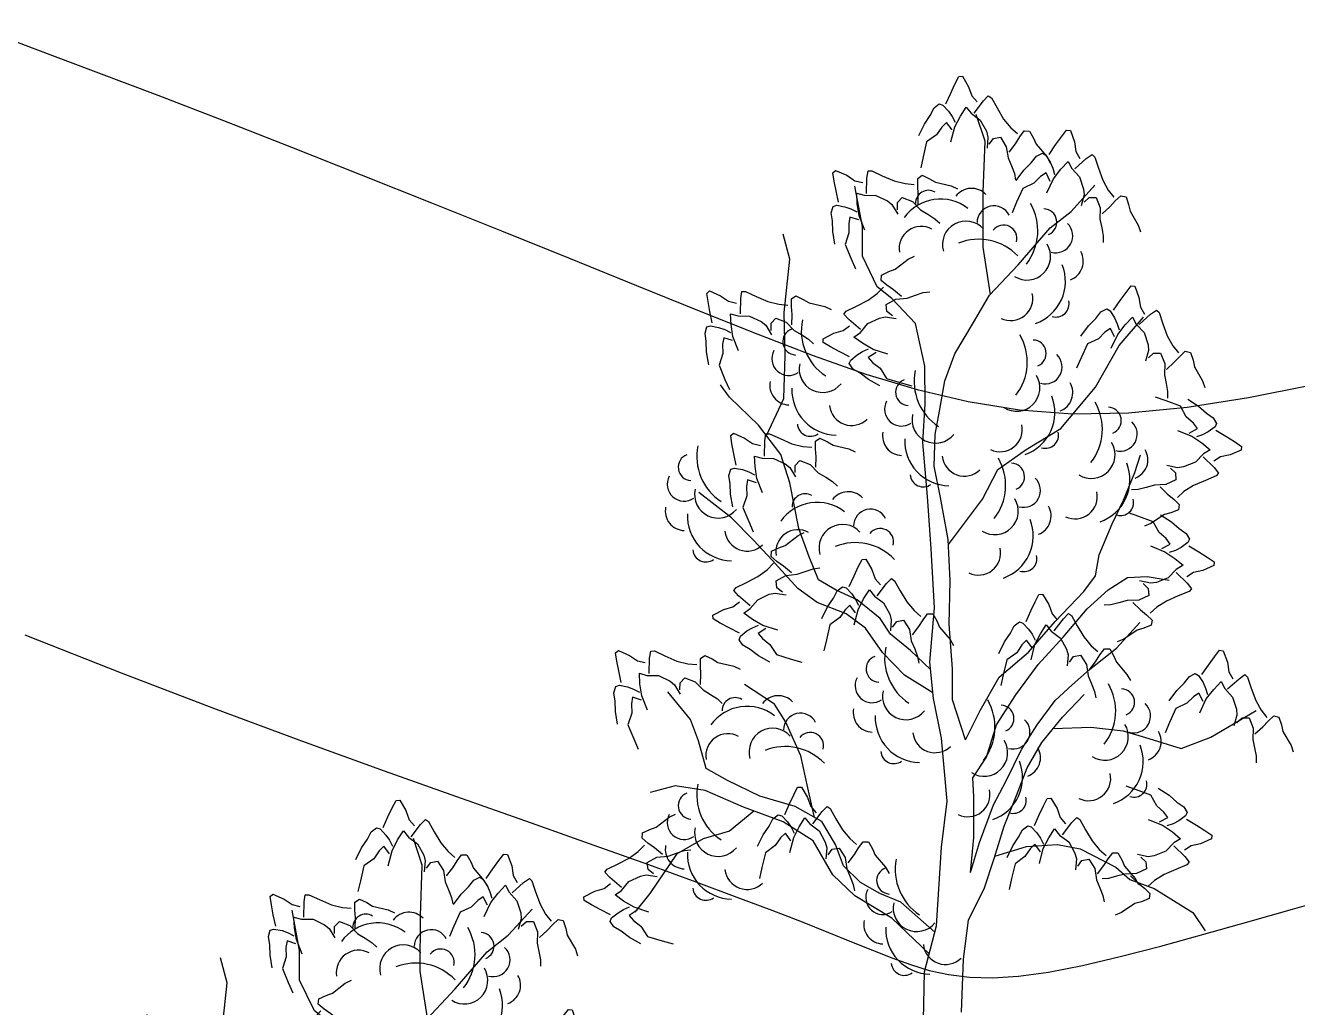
# Model space of a CAD drawing. Extents: x 524954 to 526204, y 9523489 to 9524010.
# Drawn here: x 525735.44 to 525748.72, y 9523790.94 to 9523801.2 of the extents above; entities that cross this region are included whole.
import ezdxf

# ---------------------------------------------------------------- set-up
doc = ezdxf.new("R2010")
doc.units = 0
doc.linetypes.add('ACAD_ISO12W100', pattern=[21, 12, -3, 0, -3, 0, -3])
for name, color, linetype in [('Arbre', 34, 'ACAD_ISO12W100'), ('CN_02_00', 4, 'Continuous'), ('CN_05_00', 6, 'Continuous')]:
    doc.layers.add(name, color=color, linetype=linetype)

# ---------------------------------------------------------------- blocks, each defined once
blk = doc.blocks.new('v088')
at = {"linetype": 'Continuous'}
for p, q in [((-0.024, 12.318), (0.016, 12.396)), ((0.016, 12.396), (0.055, 12.4)), ((0.055, 12.4), (0.118, 12.291)), ((-0.118, 12.113), (-0.069, 12.224)), ((-0.069, 12.224), (-0.024, 12.318)), ((0.118, 12.291), (0.152, 12.195)), ((-0.243, 12.069), (-0.188, 12.111)), ((-0.188, 12.111), (-0.15, 12.099)), ((-0.15, 12.099), (-0.092, 12.035)), ((0.152, 12.195), (0.207, 12.131)), ((0.175, 12.015), (0.272, 12.144)), ((0.272, 12.144), (0.324, 12.197)), ((0.324, 12.197), (0.356, 12.175)), ((0.356, 12.175), (0.415, 12.069)), ((-0.344, 11.901), (-0.283, 11.991)), ((-0.283, 11.991), (-0.243, 12.069)), ((-0.092, 12.035), (-0.054, 11.98)), ((-0.054, 11.98), (-0.022, 11.919)), ((-0.025, 11.872), (0.032, 11.984)), ((0.032, 11.984), (0.092, 12.078)), ((0.092, 12.078), (0.144, 12.013)), ((0.144, 12.013), (0.24, 11.942)), ((0.29, 11.722), (0.197, 12)), ((0.415, 12.069), (0.484, 11.953)), ((-0.403, 11.78), (-0.344, 11.901)), ((-0.162, 11.869), (-0.217, 11.788)), ((-0.112, 11.918), (-0.162, 11.869)), ((-0.054, 11.839), (-0.112, 11.918)), ((-0.066, 11.715), (-0.025, 11.872)), ((0.24, 11.942), (0.305, 11.825)), ((0.305, 11.825), (0.32, 11.765)), ((0.484, 11.953), (0.56, 11.862)), ((0.56, 11.862), (0.63, 11.801)), ((0.653, 11.766), (0.699, 11.829)), ((0.699, 11.829), (0.754, 11.828)), ((0.754, 11.828), (0.796, 11.754)), ((1.089, 11.768), (1.142, 11.837)), ((1.142, 11.837), (1.181, 11.833)), ((1.181, 11.833), (1.223, 11.714)), ((-0.32, 11.714), (-0.357, 11.558)), ((-0.217, 11.788), (-0.32, 11.714)), ((0.27, 11.193), (0.29, 11.722)), ((0.32, 11.765), (0.311, 11.65)), ((0.334, 11.69), (0.378, 11.749)), ((0.378, 11.749), (0.45, 11.762)), ((0.45, 11.762), (0.511, 11.664)), ((0.542, 11.608), (0.608, 11.694)), ((0.608, 11.694), (0.653, 11.766)), ((0.796, 11.754), (0.824, 11.689)), ((1.027, 11.683), (1.089, 11.768)), ((1.223, 11.714), (1.239, 11.614)), ((-0.357, 11.558), (-0.382, 11.444)), ((0.511, 11.664), (0.53, 11.547)), ((0.773, 11.494), (0.827, 11.564)), ((0.824, 11.689), (0.934, 11.561)), ((0.827, 11.564), (0.889, 11.595)), ((0.889, 11.595), (0.923, 11.575)), ((0.923, 11.575), (0.969, 11.502)), ((0.934, 11.561), (0.97, 11.497)), ((0.958, 11.583), (1.027, 11.683)), ((1.239, 11.614), (1.281, 11.541)), ((1.346, 11.541), (1.408, 11.583)), ((1.408, 11.583), (1.435, 11.556)), ((0.53, 11.547), (0.565, 11.463)), ((0.565, 11.463), (0.596, 11.383)), ((0.696, 11.418), (0.773, 11.494)), ((0.969, 11.502), (0.996, 11.441)), ((0.996, 11.441), (1.016, 11.375)), ((1.004, 11.329), (1.081, 11.429)), ((1.081, 11.429), (1.158, 11.51)), ((1.158, 11.51), (1.196, 11.437)), ((1.196, 11.437), (1.277, 11.348)), ((1.227, 11.433), (1.346, 11.541)), ((1.435, 11.556), (1.473, 11.441)), ((1.473, 11.441), (1.519, 11.314)), ((-1.299, 11.392), (-1.27, 11.417)), ((-1.285, 11.305), (-1.299, 11.392)), ((-1.266, 11.203), (-1.285, 11.305)), ((-1.27, 11.417), (-1.154, 11.366)), ((-1.154, 11.366), (-1.07, 11.309)), ((-1.07, 11.309), (-0.988, 11.29)), ((-0.947, 11.176), (-0.943, 11.337)), ((-0.943, 11.337), (-0.932, 11.411)), ((-0.932, 11.411), (-0.894, 11.412)), ((-0.894, 11.412), (-0.784, 11.361)), ((-0.784, 11.361), (-0.66, 11.307)), ((-0.66, 11.307), (-0.544, 11.278)), ((-0.413, 11.333), (-0.367, 11.365)), ((-0.413, 11.254), (-0.413, 11.333)), ((-0.367, 11.365), (-0.29, 11.329)), ((-0.29, 11.329), (-0.229, 11.292)), ((-0.229, 11.292), (-0.065, 11.254)), ((0.596, 11.383), (0.609, 11.315)), ((0.615, 11.31), (0.696, 11.418)), ((0.869, 11.352), (0.8, 11.283)), ((0.927, 11.391), (0.869, 11.352)), ((0.969, 11.302), (0.927, 11.391)), ((0.935, 11.183), (1.004, 11.329)), ((1.277, 11.348), (1.319, 11.221)), ((1.519, 11.314), (1.577, 11.21)), ((-1.241, 11.084), (-1.266, 11.203)), ((-0.991, 10.831), (-1.069, 11.252)), ((-1.05, 11.179), (-0.971, 11.157)), ((-1.044, 11.067), (-1.05, 11.179)), ((-0.544, 11.278), (-0.452, 11.27)), ((-0.408, 11.17), (-0.413, 11.254)), ((-0.41, 11.061), (-0.408, 11.17)), ((-0.065, 11.254), (0.001, 11.223)), ((0.269, 10.614), (0.27, 11.193)), ((0.685, 11.229), (0.619, 11.083)), ((0.8, 11.283), (0.685, 11.229)), ((1.188, 10.988), (1.437, 11.261)), ((1.323, 11.16), (1.292, 11.048)), ((1.319, 11.221), (1.323, 11.16)), ((1.577, 11.21), (1.635, 11.137)), ((-1.317, 10.975), (-1.297, 11.041)), ((-1.297, 11.041), (-1.259, 11.053)), ((-1.259, 11.053), (-1.174, 11.037)), ((-1.174, 11.037), (-1.111, 11.014)), ((-1.024, 10.943), (-1.044, 11.067)), ((-0.971, 11.157), (-0.851, 11.155)), ((-0.851, 11.155), (-0.73, 11.098)), ((-0.73, 11.098), (-0.682, 11.059)), ((-0.682, 11.059), (-0.622, 10.96)), ((-0.626, 11.08), (-0.576, 11.133)), ((-0.626, 11.006), (-0.626, 11.08)), ((-0.576, 11.133), (-0.468, 11.09)), ((-0.468, 11.09), (-0.384, 11.005)), ((0.619, 11.083), (0.573, 10.975)), ((1.323, 11.083), (1.377, 11.133)), ((1.377, 11.133), (1.45, 11.133)), ((1.45, 11.133), (1.492, 11.025)), ((1.492, 11.025), (1.489, 10.906)), ((1.512, 10.964), (1.592, 11.037)), ((1.592, 11.037), (1.65, 11.098)), ((1.65, 11.098), (1.708, 11.152)), ((1.708, 11.152), (1.762, 11.141)), ((1.762, 11.141), (1.789, 11.06)), ((1.789, 11.06), (1.804, 10.991)), ((-1.303, 10.889), (-1.317, 10.975)), ((-1.122, 10.929), (-1.134, 10.861)), ((-1.029, 10.899), (-1.122, 10.929)), ((-1.111, 11.014), (-1.05, 10.983)), ((-0.966, 10.792), (-1.024, 10.943)), ((-0.384, 11.005), (-0.307, 10.958)), ((-0.307, 10.958), (-0.234, 10.911)), ((-0.234, 10.911), (-0.184, 10.864)), ((0.968, 10.816), (1.188, 10.988)), ((1.489, 10.906), (1.508, 10.818)), ((1.804, 10.991), (1.889, 10.844)), ((-1.3, 10.78), (-1.303, 10.889)), ((-1.277, 10.647), (-1.3, 10.78)), ((-1.131, 10.763), (-1.171, 10.642)), ((-1.134, 10.861), (-1.131, 10.763)), ((-0.991, 10.52), (-0.991, 10.831)), ((0.634, 10.429), (0.968, 10.816)), ((1.508, 10.818), (1.523, 10.733)), ((1.889, 10.844), (1.912, 10.775)), ((-1.749, 10.491), (-1.817, 10.751)), ((-1.171, 10.642), (-1.109, 10.494)), ((1.523, 10.733), (1.523, 10.664)), ((-1.109, 10.494), (-1.063, 10.387)), ((-0.835, 10.2), (-0.991, 10.52)), ((-0.514, 10.488), (-0.448, 10.519)), ((0.345, 10.122), (0.269, 10.614)), ((-1.806, 9.931), (-1.749, 10.491)), ((-0.715, 10.36), (-0.648, 10.385)), ((-0.648, 10.385), (-0.514, 10.488)), ((0.336, 10.112), (0.634, 10.429)), ((-0.796, 10.268), (-0.791, 10.323)), ((-0.735, 10.218), (-0.796, 10.268)), ((-0.791, 10.323), (-0.715, 10.36)), ((-2.616, 10.132), (-2.587, 10.158)), ((-2.603, 10.046), (-2.616, 10.132)), ((-2.587, 10.158), (-2.471, 10.107)), ((-2.471, 10.107), (-2.388, 10.049)), ((-2.261, 10.077), (-2.249, 10.151)), ((-2.249, 10.151), (-2.211, 10.152)), ((-2.211, 10.152), (-2.101, 10.101)), ((-2.101, 10.101), (-1.977, 10.047)), ((-1.73, 10.074), (-1.685, 10.105)), ((-1.685, 10.105), (-1.608, 10.069)), ((-0.931, 10.06), (-0.836, 10.131)), ((-0.836, 10.131), (-0.771, 10.198)), ((-0.683, 10.078), (-0.835, 10.2)), ((-0.666, 10.169), (-0.735, 10.218)), ((-0.583, 10.098), (-0.666, 10.169)), ((-0.523, 10.083), (-0.438, 10.113)), ((-0.438, 10.113), (-0.356, 10.14)), ((-0.356, 10.14), (-0.287, 10.149)), ((0.168, 9.829), (0.336, 10.112)), ((1.7, 10.058), (1.762, 10.142)), ((1.762, 10.142), (1.816, 10.212)), ((1.816, 10.212), (1.854, 10.208)), ((1.854, 10.208), (1.896, 10.089)), ((-2.583, 9.943), (-2.603, 10.046)), ((-2.388, 10.049), (-2.306, 10.03)), ((-2.264, 9.917), (-2.261, 10.077)), ((-1.977, 10.047), (-1.862, 10.018)), ((-1.862, 10.018), (-1.769, 10.01)), ((-1.731, 9.995), (-1.73, 10.074)), ((-1.725, 9.911), (-1.731, 9.995)), ((-1.608, 10.069), (-1.547, 10.033)), ((-1.547, 10.033), (-1.382, 9.994)), ((-1.382, 9.994), (-1.316, 9.963)), ((-1.161, 9.945), (-1.051, 9.998)), ((-1.051, 9.998), (-0.931, 10.06)), ((-0.743, 10.015), (-0.642, 10.071)), ((-0.734, 9.943), (-0.743, 10.015)), ((-0.435, 9.816), (-0.683, 10.078)), ((-0.642, 10.071), (-0.523, 10.083)), ((1.5, 9.939), (1.562, 9.969)), ((1.562, 9.969), (1.596, 9.95)), ((1.631, 9.958), (1.7, 10.058)), ((1.896, 10.089), (1.912, 9.989)), ((1.912, 9.989), (1.954, 9.915)), ((-2.558, 9.824), (-2.583, 9.943)), ((-2.368, 9.919), (-2.288, 9.897)), ((-2.362, 9.808), (-2.368, 9.919)), ((-2.288, 9.897), (-2.168, 9.895)), ((-2.168, 9.895), (-2.047, 9.839)), ((-2.047, 9.839), (-2, 9.799)), ((-1.943, 9.82), (-1.893, 9.873)), ((-1.893, 9.873), (-1.786, 9.83)), ((-1.797, 9.483), (-1.806, 9.931)), ((-1.786, 9.83), (-1.702, 9.745)), ((-1.728, 9.802), (-1.725, 9.911)), ((-1.184, 9.915), (-1.161, 9.945)), ((-1.134, 9.859), (-1.184, 9.915)), ((-1.012, 9.755), (-1.134, 9.859)), ((-0.934, 9.816), (-0.814, 9.874)), ((-0.814, 9.874), (-0.753, 9.886)), ((-0.753, 9.886), (-0.639, 9.87)), ((-0.677, 9.896), (-0.734, 9.943)), ((1.369, 9.792), (1.446, 9.869)), ((1.446, 9.869), (1.5, 9.939)), ((1.596, 9.95), (1.643, 9.877)), ((1.643, 9.877), (1.669, 9.815)), ((1.69, 9.587), (1.945, 9.885)), ((1.754, 9.804), (1.831, 9.885)), ((1.831, 9.885), (1.869, 9.812)), ((1.9, 9.808), (2.019, 9.915)), ((2.019, 9.915), (2.081, 9.958)), ((2.081, 9.958), (2.108, 9.931)), ((2.108, 9.931), (2.146, 9.815)), ((-2.634, 9.715), (-2.614, 9.781)), ((-2.621, 9.629), (-2.634, 9.715)), ((-2.614, 9.781), (-2.576, 9.793)), ((-2.576, 9.793), (-2.492, 9.777)), ((-2.492, 9.777), (-2.428, 9.754)), ((-2.428, 9.754), (-2.368, 9.723)), ((-2.342, 9.683), (-2.362, 9.808)), ((-2, 9.799), (-1.94, 9.7)), ((-1.944, 9.746), (-1.943, 9.82)), ((-1.702, 9.745), (-1.624, 9.699)), ((-1.624, 9.699), (-1.552, 9.652)), ((-1.402, 9.657), (-1.289, 9.715)), ((-1.289, 9.715), (-1.192, 9.743)), ((-1.192, 9.743), (-1.125, 9.794)), ((-1.079, 9.676), (-1.011, 9.724)), ((-1.011, 9.724), (-0.934, 9.816)), ((-0.339, 9.37), (-0.435, 9.816)), ((-0.025, 9.501), (0.168, 9.829)), ((1.289, 9.685), (1.369, 9.792)), ((1.542, 9.727), (1.473, 9.658)), ((1.6, 9.765), (1.542, 9.727)), ((1.643, 9.677), (1.6, 9.765)), ((1.608, 9.558), (1.677, 9.704)), ((1.669, 9.815), (1.689, 9.75)), ((1.677, 9.704), (1.754, 9.804)), ((1.869, 9.812), (1.95, 9.723)), ((1.95, 9.723), (1.993, 9.596)), ((2.146, 9.815), (2.193, 9.689)), ((-2.617, 9.52), (-2.621, 9.629)), ((-2.439, 9.669), (-2.451, 9.601)), ((-2.451, 9.601), (-2.448, 9.503)), ((-2.346, 9.639), (-2.439, 9.669)), ((-2.283, 9.532), (-2.342, 9.683)), ((-1.552, 9.652), (-1.502, 9.604)), ((-1.401, 9.619), (-1.402, 9.657)), ((-1.325, 9.574), (-1.401, 9.619)), ((-1.233, 9.524), (-1.325, 9.574)), ((-0.989, 9.611), (-1.079, 9.676)), ((-0.88, 9.547), (-0.989, 9.611)), ((1.358, 9.604), (1.292, 9.458)), ((1.473, 9.658), (1.358, 9.604)), ((1.444, 9.153), (1.69, 9.587)), ((1.993, 9.596), (1.996, 9.535)), ((2.193, 9.689), (2.25, 9.585)), ((2.25, 9.585), (2.308, 9.512)), ((-2.595, 9.387), (-2.617, 9.52)), ((-2.448, 9.503), (-2.488, 9.382)), ((-1.812, 9.035), (-1.797, 9.483)), ((-1.125, 9.469), (-1.233, 9.524)), ((-1.128, 9.398), (-1.113, 9.435)), ((-1.113, 9.435), (-1.047, 9.49)), ((-1.047, 9.49), (-0.989, 9.525)), ((-0.989, 9.525), (-0.927, 9.553)), ((-0.848, 9.516), (-0.931, 9.463)), ((-0.931, 9.463), (-0.885, 9.411)), ((-0.726, 9.498), (-0.88, 9.547)), ((-0.131, 9.219), (-0.025, 9.501)), ((1.292, 9.458), (1.246, 9.35)), ((1.996, 9.535), (1.966, 9.423)), ((1.996, 9.458), (2.05, 9.508)), ((2.05, 9.508), (2.123, 9.508)), ((2.123, 9.508), (2.166, 9.4)), ((2.266, 9.412), (2.323, 9.473)), ((2.323, 9.473), (2.381, 9.527)), ((2.381, 9.527), (2.435, 9.515)), ((2.435, 9.515), (2.462, 9.435)), ((2.462, 9.435), (2.477, 9.365)), ((-2.488, 9.382), (-2.427, 9.234)), ((-1.089, 9.341), (-1.128, 9.398)), ((-1.014, 9.297), (-1.089, 9.341)), ((-0.885, 9.411), (-0.807, 9.351)), ((-0.807, 9.351), (-0.739, 9.244)), ((-0.337, 8.979), (-0.339, 9.37)), ((2.166, 9.4), (2.162, 9.281)), ((2.185, 9.338), (2.266, 9.412)), ((2.477, 9.365), (2.562, 9.219)), ((-2.378, 9.048), (-2.474, 9.177)), ((-2.427, 9.234), (-2.38, 9.127)), ((-0.927, 9.231), (-1.014, 9.297)), ((-0.81, 9.165), (-0.927, 9.231)), ((-0.739, 9.244), (-0.586, 9.198)), ((-0.586, 9.198), (-0.473, 9.166)), ((-0.186, 8.901), (-0.131, 9.219)), ((2.162, 9.281), (2.181, 9.192)), ((2.181, 9.192), (2.196, 9.108)), ((2.562, 9.219), (2.585, 9.15)), ((-2.074, 8.756), (-2.378, 9.048)), ((-1.992, 8.647), (-1.812, 9.035)), ((1.08, 8.722), (1.444, 9.153)), ((2.18, 9.009), (2.07, 9.048)), ((2.196, 9.108), (2.196, 9.038)), ((-0.36, 8.574), (-0.337, 8.979)), ((-0.231, 8.658), (-0.186, 8.901)), ((2.33, 8.953), (2.18, 9.009)), ((2.391, 8.841), (2.33, 8.953)), ((2.406, 9.027), (2.519, 8.953)), ((2.519, 8.953), (2.601, 8.881)), ((2.465, 8.776), (2.391, 8.841)), ((2.507, 8.721), (2.465, 8.776)), ((2.601, 8.881), (2.673, 8.832)), ((2.673, 8.832), (2.708, 8.773)), ((2.708, 8.773), (2.691, 8.737)), ((-2.366, 8.647), (-2.337, 8.672)), ((-2.353, 8.56), (-2.366, 8.647)), ((-2.337, 8.672), (-2.221, 8.621)), ((-1.843, 8.45), (-2.074, 8.756)), ((-2.011, 8.592), (-1.999, 8.665)), ((-1.999, 8.665), (-1.961, 8.666)), ((-1.961, 8.666), (-1.851, 8.615)), ((-0.243, 8.328), (-0.231, 8.658)), ((0.718, 8.503), (1.08, 8.722)), ((2.3, 8.701), (2.45, 8.641)), ((2.421, 8.673), (2.507, 8.721)), ((2.45, 8.641), (2.555, 8.57)), ((2.561, 8.655), (2.497, 8.632)), ((2.621, 8.686), (2.561, 8.655)), ((2.691, 8.737), (2.621, 8.686)), ((2.701, 8.703), (2.805, 8.64)), ((2.805, 8.64), (2.893, 8.584)), ((-2.333, 8.457), (-2.353, 8.56)), ((-2.221, 8.621), (-2.138, 8.563)), ((-2.138, 8.563), (-2.056, 8.544)), ((-2.014, 8.431), (-2.011, 8.592)), ((-1.851, 8.615), (-1.727, 8.562)), ((-1.727, 8.562), (-1.612, 8.532)), ((-1.612, 8.532), (-1.519, 8.524)), ((-1.481, 8.509), (-1.48, 8.588)), ((-1.475, 8.425), (-1.481, 8.509)), ((-1.48, 8.588), (-1.435, 8.619)), ((-1.435, 8.619), (-1.357, 8.583)), ((-1.357, 8.583), (-1.297, 8.547)), ((-1.297, 8.547), (-1.132, 8.508)), ((-1.132, 8.508), (-1.066, 8.477)), ((-0.311, 8.009), (-0.36, 8.574)), ((0.424, 8.292), (0.718, 8.503)), ((2.555, 8.57), (2.64, 8.498)), ((2.893, 8.584), (2.966, 8.534)), ((2.966, 8.534), (2.964, 8.496)), ((-2.308, 8.338), (-2.333, 8.457)), ((-2.118, 8.433), (-2.038, 8.411)), ((-2.112, 8.322), (-2.118, 8.433)), ((-2.038, 8.411), (-1.918, 8.409)), ((-1.918, 8.409), (-1.797, 8.353)), ((-1.75, 8.153), (-1.843, 8.45)), ((-1.693, 8.334), (-1.643, 8.387)), ((-1.643, 8.387), (-1.536, 8.344)), ((-1.478, 8.316), (-1.475, 8.425)), ((1.855, 8.26), (1.913, 8.447)), ((2.487, 8.369), (2.362, 8.319)), ((2.57, 8.455), (2.487, 8.369)), ((2.568, 8.425), (2.683, 8.312)), ((2.64, 8.498), (2.57, 8.455)), ((2.749, 8.424), (2.679, 8.378)), ((2.848, 8.446), (2.749, 8.424)), ((2.964, 8.496), (2.848, 8.446)), ((-2.384, 8.23), (-2.364, 8.296)), ((-2.364, 8.296), (-2.326, 8.308)), ((-2.326, 8.308), (-2.242, 8.291)), ((-2.242, 8.291), (-2.178, 8.268)), ((-2.178, 8.268), (-2.118, 8.237)), ((-2.092, 8.197), (-2.112, 8.322)), ((-1.797, 8.353), (-1.75, 8.313)), ((-1.75, 8.313), (-1.69, 8.215)), ((-1.694, 8.261), (-1.693, 8.334)), ((-1.536, 8.344), (-1.452, 8.259)), ((-1.452, 8.259), (-1.374, 8.213)), ((-0.174, 8), (-0.243, 8.328)), ((0.262, 7.984), (0.424, 8.292)), ((1.736, 7.971), (1.855, 8.26)), ((2.301, 8.311), (2.188, 8.335)), ((2.225, 8.306), (2.278, 8.256)), ((2.278, 8.256), (2.282, 8.183)), ((2.362, 8.319), (2.301, 8.311)), ((2.683, 8.312), (2.729, 8.254)), ((2.729, 8.254), (2.704, 8.225)), ((-2.371, 8.143), (-2.384, 8.23)), ((-2.367, 8.034), (-2.371, 8.143)), ((-2.189, 8.184), (-2.201, 8.115)), ((-2.201, 8.115), (-2.198, 8.017)), ((-2.096, 8.154), (-2.189, 8.184)), ((-2.033, 8.047), (-2.092, 8.197)), ((-1.653, 7.676), (-1.75, 8.153)), ((-1.374, 8.213), (-1.302, 8.166)), ((-1.302, 8.166), (-1.252, 8.118)), ((1.971, 8.105), (1.888, 8.085)), ((2.058, 8.13), (1.971, 8.105)), ((2.178, 8.134), (2.058, 8.13)), ((2.117, 8.111), (2.195, 8.035)), ((2.282, 8.183), (2.178, 8.134)), ((2.467, 8.125), (2.367, 8.061)), ((2.591, 8.179), (2.467, 8.125)), ((2.704, 8.225), (2.591, 8.179)), ((-2.358, 7.786), (-2.7, 8.052)), ((-2.345, 7.902), (-2.367, 8.034)), ((-2.198, 8.017), (-2.238, 7.897)), ((-0.274, 7.463), (-0.311, 8.009)), ((-0.096, 7.56), (-0.174, 8)), ((-0.093, 7.509), (0.262, 7.984)), ((1.617, 7.726), (1.736, 7.971)), ((1.888, 8.085), (1.819, 8.08)), ((2.195, 8.035), (2.261, 7.981)), ((2.261, 7.981), (2.318, 7.927)), ((2.367, 8.061), (2.298, 7.999)), ((-2.238, 7.897), (-2.177, 7.749)), ((1.896, 7.802), (1.786, 7.841)), ((2.231, 7.841), (2.163, 7.821)), ((2.31, 7.872), (2.231, 7.841)), ((2.318, 7.927), (2.31, 7.872)), ((-2.129, 7.554), (-2.358, 7.786)), ((-2.177, 7.749), (-2.13, 7.641)), ((1.481, 7.4), (1.617, 7.726)), ((2.046, 7.746), (1.896, 7.802)), ((2.022, 7.727), (1.955, 7.7)), ((2.163, 7.821), (2.022, 7.727)), ((2.107, 7.634), (2.046, 7.746)), ((2.123, 7.82), (2.235, 7.746)), ((2.235, 7.746), (2.317, 7.675)), ((-1.797, 7.5), (-1.663, 7.603)), ((-1.663, 7.603), (-1.598, 7.634)), ((-1.547, 7.38), (-1.653, 7.676)), ((2.181, 7.57), (2.107, 7.634)), ((2.317, 7.675), (2.389, 7.625)), ((2.389, 7.625), (2.424, 7.566)), ((-1.932, 7.347), (-2.129, 7.554)), ((-1.94, 7.438), (-1.864, 7.475)), ((-1.864, 7.475), (-1.797, 7.5)), ((-0.237, 6.848), (-0.274, 7.463)), ((-0.075, 7.131), (-0.096, 7.56)), ((2.016, 7.494), (2.166, 7.434)), ((2.137, 7.467), (2.223, 7.514)), ((2.223, 7.514), (2.181, 7.57)), ((2.277, 7.448), (2.213, 7.425)), ((2.337, 7.479), (2.277, 7.448)), ((2.407, 7.53), (2.337, 7.479)), ((2.424, 7.566), (2.407, 7.53)), ((2.417, 7.496), (2.521, 7.433)), ((-1.985, 7.246), (-1.92, 7.313)), ((-1.945, 7.383), (-1.94, 7.438)), ((-1.884, 7.333), (-1.945, 7.383)), ((-1.665, 7.048), (-1.932, 7.347)), ((-1.815, 7.284), (-1.884, 7.333)), ((-1.449, 7.14), (-1.547, 7.38)), ((-1.034, 7.275), (-0.994, 7.353)), ((-0.994, 7.353), (-0.955, 7.356)), ((-0.955, 7.356), (-0.891, 7.247)), ((1.442, 7.181), (1.481, 7.4)), ((2.166, 7.434), (2.271, 7.363)), ((2.271, 7.363), (2.357, 7.292)), ((2.521, 7.433), (2.609, 7.377)), ((2.609, 7.377), (2.682, 7.328)), ((2.682, 7.328), (2.68, 7.289)), ((-2.2, 7.113), (-2.081, 7.175)), ((-2.081, 7.175), (-1.985, 7.246)), ((-1.892, 7.13), (-1.791, 7.186)), ((-1.732, 7.213), (-1.815, 7.284)), ((-1.791, 7.186), (-1.672, 7.198)), ((-1.672, 7.198), (-1.587, 7.228)), ((-1.587, 7.228), (-1.505, 7.255)), ((-1.505, 7.255), (-1.436, 7.264)), ((-1.128, 7.069), (-1.078, 7.18)), ((-1.078, 7.18), (-1.034, 7.275)), ((-0.891, 7.247), (-0.858, 7.151)), ((1.321, 7.017), (1.442, 7.181)), ((1.778, 7.163), (1.983, 7.174)), ((1.983, 7.174), (2.214, 7.135)), ((2.286, 7.249), (2.203, 7.162)), ((2.284, 7.218), (2.399, 7.105)), ((2.357, 7.292), (2.286, 7.249)), ((2.465, 7.218), (2.395, 7.171)), ((2.564, 7.239), (2.465, 7.218)), ((2.68, 7.289), (2.564, 7.239)), ((-2.333, 7.03), (-2.31, 7.06)), ((-2.31, 7.06), (-2.2, 7.113)), ((-1.883, 7.058), (-1.892, 7.13)), ((-1.826, 7.011), (-1.883, 7.058)), ((-1.463, 6.903), (-1.665, 7.048)), ((-1.266, 7.031), (-1.449, 7.14)), ((-1.253, 7.025), (-1.198, 7.067)), ((-1.198, 7.067), (-1.16, 7.055)), ((-1.16, 7.055), (-1.101, 6.992)), ((-0.858, 7.151), (-0.802, 7.088)), ((-0.835, 6.972), (-0.738, 7.1)), ((-0.738, 7.1), (-0.686, 7.153)), ((-0.686, 7.153), (-0.654, 7.131)), ((-0.654, 7.131), (-0.595, 7.025)), ((-0.084, 6.677), (-0.075, 7.131)), ((1.575, 7.035), (1.778, 7.163)), ((2.018, 7.104), (1.904, 7.128)), ((1.941, 7.1), (1.994, 7.049)), ((1.994, 7.049), (1.999, 6.976)), ((2.079, 7.112), (2.018, 7.104)), ((2.203, 7.162), (2.079, 7.112)), ((2.399, 7.105), (2.445, 7.047)), ((2.445, 7.047), (2.42, 7.018)), ((-2.342, 6.858), (-2.275, 6.909)), ((-2.283, 6.974), (-2.333, 7.03)), ((-2.161, 6.87), (-2.283, 6.974)), ((-2.161, 6.839), (-2.083, 6.931)), ((-2.083, 6.931), (-1.963, 6.989)), ((-1.963, 6.989), (-1.902, 7.001)), ((-1.902, 7.001), (-1.788, 6.985)), ((-1.354, 6.857), (-1.293, 6.947)), ((-1.293, 6.947), (-1.253, 7.025)), ((-1.047, 6.93), (-1.266, 7.031)), ((-1.101, 6.992), (-1.063, 6.936)), ((-1.063, 6.936), (-1.032, 6.875)), ((-0.806, 6.736), (-1.047, 6.93)), ((-1.035, 6.828), (-0.978, 6.941)), ((-0.978, 6.941), (-0.918, 7.034)), ((-0.918, 7.034), (-0.866, 6.97)), ((-0.866, 6.97), (-0.77, 6.898)), ((-0.595, 7.025), (-0.526, 6.909)), ((-0.526, 6.909), (-0.45, 6.818)), ((0.768, 6.815), (0.813, 6.909)), ((0.813, 6.909), (0.853, 6.987)), ((0.853, 6.987), (0.891, 6.991)), ((0.891, 6.991), (0.955, 6.881)), ((1.023, 6.706), (1.321, 7.017)), ((1.356, 6.837), (1.575, 7.035)), ((1.775, 6.923), (1.688, 6.899)), ((1.894, 6.927), (1.775, 6.923)), ((1.999, 6.976), (1.894, 6.927)), ((2.184, 6.918), (2.084, 6.854)), ((2.307, 6.972), (2.184, 6.918)), ((2.42, 7.018), (2.307, 6.972)), ((-2.551, 6.772), (-2.439, 6.83)), ((-2.439, 6.83), (-2.342, 6.858)), ((-2.228, 6.791), (-2.161, 6.839)), ((-2.138, 6.726), (-2.228, 6.791)), ((-1.162, 6.785), (-1.463, 6.903)), ((-1.413, 6.737), (-1.354, 6.857)), ((-1.172, 6.826), (-1.227, 6.745)), ((-1.122, 6.874), (-1.172, 6.826)), ((-0.96, 6.634), (-1.162, 6.785)), ((-1.064, 6.795), (-1.122, 6.874)), ((-1.076, 6.671), (-1.035, 6.828)), ((-0.77, 6.898), (-0.705, 6.781)), ((-0.705, 6.781), (-0.69, 6.721)), ((-0.45, 6.818), (-0.379, 6.757)), ((-0.357, 6.722), (-0.31, 6.785)), ((-0.31, 6.785), (-0.255, 6.784)), ((-0.287, 6.281), (-0.237, 6.848)), ((-0.255, 6.784), (-0.214, 6.71)), ((0.719, 6.703), (0.768, 6.815)), ((0.955, 6.881), (0.989, 6.786)), ((0.989, 6.786), (1.044, 6.722)), ((1.107, 6.54), (1.356, 6.837)), ((1.108, 6.734), (1.161, 6.787)), ((1.161, 6.787), (1.192, 6.766)), ((1.604, 6.878), (1.535, 6.874)), ((1.688, 6.899), (1.604, 6.878)), ((1.834, 6.904), (1.912, 6.828)), ((1.912, 6.828), (1.977, 6.774)), ((1.977, 6.774), (2.034, 6.72)), ((2.084, 6.854), (2.014, 6.792)), ((-2.55, 6.734), (-2.551, 6.772)), ((-2.475, 6.689), (-2.55, 6.734)), ((-2.383, 6.639), (-2.475, 6.689)), ((-2.029, 6.662), (-2.138, 6.726)), ((-2.138, 6.64), (-2.076, 6.668)), ((-1.875, 6.613), (-2.029, 6.662)), ((-1.33, 6.67), (-1.367, 6.514)), ((-1.227, 6.745), (-1.33, 6.67)), ((-0.697, 6.571), (-0.806, 6.736)), ((-0.69, 6.721), (-0.699, 6.606)), ((-0.675, 6.646), (-0.632, 6.705)), ((-0.632, 6.705), (-0.56, 6.719)), ((-0.56, 6.719), (-0.498, 6.621)), ((-0.468, 6.564), (-0.402, 6.651)), ((-0.402, 6.651), (-0.357, 6.722)), ((-0.214, 6.71), (-0.186, 6.645)), ((-0.186, 6.645), (-0.075, 6.517)), ((-0.049, 6.211), (-0.084, 6.677)), ((0.554, 6.582), (0.594, 6.66)), ((0.594, 6.66), (0.649, 6.702)), ((0.649, 6.702), (0.686, 6.689)), ((0.686, 6.689), (0.745, 6.626)), ((0.743, 6.383), (1.023, 6.706)), ((0.868, 6.575), (0.929, 6.669)), ((0.929, 6.669), (0.98, 6.604)), ((1.011, 6.606), (1.108, 6.734)), ((1.192, 6.766), (1.252, 6.66)), ((1.252, 6.66), (1.321, 6.544)), ((1.663, 6.427), (1.906, 6.693)), ((2.026, 6.666), (1.947, 6.634)), ((2.034, 6.72), (2.026, 6.666)), ((-2.274, 6.584), (-2.383, 6.639)), ((-2.277, 6.513), (-2.262, 6.55)), ((-2.238, 6.456), (-2.277, 6.513)), ((-2.262, 6.55), (-2.196, 6.606)), ((-2.196, 6.606), (-2.138, 6.64)), ((-1.998, 6.632), (-2.08, 6.578)), ((-2.08, 6.578), (-2.034, 6.526)), ((-2.034, 6.526), (-1.957, 6.466)), ((-1.367, 6.514), (-1.392, 6.4)), ((-0.78, 6.382), (-0.96, 6.634)), ((-0.488, 6.401), (-0.697, 6.571)), ((-0.498, 6.621), (-0.48, 6.503)), ((-0.075, 6.517), (-0.04, 6.453)), ((0.493, 6.492), (0.554, 6.582)), ((0.724, 6.509), (0.675, 6.46)), ((0.782, 6.43), (0.724, 6.509)), ((0.745, 6.626), (0.783, 6.571)), ((0.783, 6.571), (0.814, 6.51)), ((0.811, 6.463), (0.868, 6.575)), ((0.846, 6.255), (1.107, 6.54)), ((0.98, 6.604), (1.076, 6.532)), ((1.076, 6.532), (1.141, 6.416)), ((1.321, 6.544), (1.397, 6.452)), ((1.738, 6.52), (1.671, 6.493)), ((1.879, 6.614), (1.738, 6.52)), ((1.947, 6.634), (1.879, 6.614)), ((-3.568, 6.377), (-3.539, 6.402)), ((-3.555, 6.29), (-3.568, 6.377)), ((-3.539, 6.402), (-3.423, 6.351)), ((-3.213, 6.322), (-3.201, 6.396)), ((-3.201, 6.396), (-3.163, 6.397)), ((-3.163, 6.397), (-3.053, 6.346)), ((-2.163, 6.412), (-2.238, 6.456)), ((-2.076, 6.346), (-2.163, 6.412)), ((-1.957, 6.466), (-1.888, 6.359)), ((-0.551, 6.145), (-0.78, 6.382)), ((-0.279, 6.204), (-0.488, 6.401)), ((-0.48, 6.503), (-0.444, 6.419)), ((-0.444, 6.419), (-0.414, 6.339)), ((0.433, 6.371), (0.493, 6.492)), ((0.438, 6.122), (0.743, 6.383)), ((0.62, 6.379), (0.516, 6.305)), ((0.675, 6.46), (0.62, 6.379)), ((0.771, 6.306), (0.811, 6.463)), ((1.141, 6.416), (1.157, 6.356)), ((1.381, 6.204), (1.663, 6.427)), ((1.397, 6.452), (1.467, 6.391)), ((1.489, 6.356), (1.536, 6.42)), ((1.536, 6.42), (1.591, 6.419)), ((1.591, 6.419), (1.633, 6.344)), ((2.685, 6.334), (2.739, 6.404)), ((2.739, 6.404), (2.777, 6.4)), ((2.777, 6.4), (2.82, 6.28)), ((-3.535, 6.188), (-3.555, 6.29)), ((-3.423, 6.351), (-3.34, 6.294)), ((-3.34, 6.294), (-3.258, 6.275)), ((-3.216, 6.161), (-3.213, 6.322)), ((-3.053, 6.346), (-2.929, 6.292)), ((-2.929, 6.292), (-2.814, 6.263)), ((-2.814, 6.263), (-2.721, 6.255)), ((-2.683, 6.24), (-2.682, 6.318)), ((-2.682, 6.318), (-2.637, 6.35)), ((-2.637, 6.35), (-2.56, 6.314)), ((-2.56, 6.314), (-2.499, 6.278)), ((-2.499, 6.278), (-2.334, 6.239)), ((-1.959, 6.28), (-2.076, 6.346)), ((-1.888, 6.359), (-1.735, 6.313)), ((-1.735, 6.313), (-1.622, 6.281)), ((-0.414, 6.339), (-0.401, 6.271)), ((-0.248, 5.902), (-0.287, 6.281)), ((0.516, 6.305), (0.479, 6.149)), ((0.61, 5.939), (0.846, 6.255)), ((1.157, 6.356), (1.147, 6.241)), ((1.171, 6.28), (1.215, 6.339)), ((1.215, 6.339), (1.286, 6.353)), ((1.286, 6.353), (1.348, 6.255)), ((1.348, 6.255), (1.367, 6.137)), ((1.378, 6.198), (1.444, 6.285)), ((1.444, 6.285), (1.489, 6.356)), ((1.633, 6.344), (1.661, 6.279)), ((1.661, 6.279), (1.771, 6.151)), ((2.554, 6.15), (2.623, 6.25)), ((2.623, 6.25), (2.685, 6.334)), ((2.82, 6.28), (2.835, 6.18)), ((-3.51, 6.069), (-3.535, 6.188)), ((-3.32, 6.164), (-3.24, 6.142)), ((-3.314, 6.053), (-3.32, 6.164)), ((-3.24, 6.142), (-3.121, 6.14)), ((-3.121, 6.14), (-2.999, 6.083)), ((-2.895, 6.065), (-2.845, 6.118)), ((-2.845, 6.118), (-2.738, 6.075)), ((-2.677, 6.155), (-2.683, 6.24)), ((-2.68, 6.046), (-2.677, 6.155)), ((-2.334, 6.239), (-2.268, 6.208)), ((-0.254, 5.961), (-0.551, 6.145)), ((-0.049, 5.888), (-0.049, 6.211)), ((0.24, 5.776), (0.438, 6.122)), ((0.479, 6.149), (0.454, 6.035)), ((1.198, 6.044), (1.381, 6.204)), ((1.367, 6.137), (1.402, 6.054)), ((1.771, 6.151), (1.807, 6.088)), ((2.37, 6.061), (2.423, 6.13)), ((2.423, 6.13), (2.485, 6.161)), ((2.485, 6.161), (2.52, 6.142)), ((2.52, 6.142), (2.566, 6.069)), ((2.835, 6.18), (2.877, 6.107)), ((2.943, 6.107), (3.004, 6.15)), ((3.004, 6.15), (3.031, 6.123)), ((3.031, 6.123), (3.07, 6.007)), ((-3.586, 5.96), (-3.566, 6.026)), ((-3.566, 6.026), (-3.528, 6.038)), ((-3.528, 6.038), (-3.444, 6.022)), ((-3.444, 6.022), (-3.38, 5.999)), ((-3.38, 5.999), (-3.32, 5.968)), ((-3.294, 5.928), (-3.314, 6.053)), ((-2.999, 6.083), (-2.952, 6.044)), ((-2.952, 6.044), (-2.892, 5.945)), ((-2.896, 5.991), (-2.895, 6.065)), ((-2.738, 6.075), (-2.654, 5.99)), ((-2.654, 5.99), (-2.576, 5.943)), ((-1.907, 5.843), (-2.222, 6.048)), ((1.021, 5.879), (1.198, 6.044)), ((1.402, 6.054), (1.433, 5.974)), ((2.212, 5.877), (2.293, 5.984)), ((2.293, 5.984), (2.37, 6.061)), ((2.566, 6.069), (2.593, 6.007)), ((2.593, 6.007), (2.612, 5.942)), ((2.6, 5.896), (2.677, 5.996)), ((2.677, 5.996), (2.754, 6.077)), ((2.754, 6.077), (2.793, 6.004)), ((2.793, 6.004), (2.873, 5.915)), ((2.823, 6), (2.943, 6.107)), ((3.07, 6.007), (3.116, 5.88)), ((-3.573, 5.874), (-3.586, 5.96)), ((-3.57, 5.765), (-3.573, 5.874)), ((-3.392, 5.914), (-3.403, 5.846)), ((-3.403, 5.846), (-3.4, 5.748)), ((-3.298, 5.884), (-3.392, 5.914)), ((-3.235, 5.777), (-3.294, 5.928)), ((-2.787, 5.681), (-3.023, 5.969)), ((-2.576, 5.943), (-2.504, 5.896)), ((-2.504, 5.896), (-2.454, 5.849)), ((-0.165, 5.487), (-0.248, 5.902)), ((0.085, 5.468), (-0.049, 5.888)), ((0.411, 5.624), (0.61, 5.939)), ((0.834, 5.626), (1.021, 5.879)), ((1.1, 5.706), (1.325, 5.941)), ((1.433, 5.974), (1.446, 5.906)), ((2.396, 5.85), (2.281, 5.796)), ((2.466, 5.919), (2.396, 5.85)), ((2.523, 5.957), (2.466, 5.919)), ((2.566, 5.869), (2.523, 5.957)), ((2.531, 5.75), (2.6, 5.896)), ((2.873, 5.915), (2.916, 5.788)), ((3.116, 5.88), (3.173, 5.777)), ((-3.547, 5.632), (-3.57, 5.765)), ((-3.4, 5.748), (-3.44, 5.627)), ((-1.791, 5.652), (-1.907, 5.843)), ((0.085, 5.468), (0.24, 5.776)), ((2.281, 5.796), (2.216, 5.65)), ((2.646, 5.496), (3.119, 5.774)), ((2.92, 5.727), (2.889, 5.615)), ((2.916, 5.788), (2.92, 5.727)), ((3.173, 5.777), (3.231, 5.703)), ((3.247, 5.665), (3.304, 5.719)), ((3.304, 5.719), (3.358, 5.707)), ((-3.44, 5.627), (-3.379, 5.479)), ((-2.701, 5.459), (-2.787, 5.681)), ((-1.635, 5.301), (-1.791, 5.652)), ((0.306, 5.286), (0.411, 5.624)), ((0.671, 5.368), (0.834, 5.626)), ((0.881, 5.441), (1.1, 5.706)), ((1.001, 5.586), (1.394, 5.601)), ((1.394, 5.601), (1.731, 5.564)), ((2.216, 5.65), (2.169, 5.542)), ((2.92, 5.65), (2.973, 5.7)), ((2.973, 5.7), (3.047, 5.7)), ((3.047, 5.7), (3.089, 5.592)), ((3.089, 5.592), (3.085, 5.473)), ((3.108, 5.53), (3.189, 5.603)), ((3.189, 5.603), (3.247, 5.665)), ((3.358, 5.707), (3.385, 5.627)), ((3.385, 5.627), (3.4, 5.557)), ((-3.379, 5.479), (-3.332, 5.372)), ((-2.621, 5.169), (-2.701, 5.459)), ((-0.107, 4.829), (-0.165, 5.487)), ((1.731, 5.564), (2, 5.483)), ((2, 5.483), (2.338, 5.378)), ((2.338, 5.378), (2.646, 5.496)), ((3.085, 5.473), (3.104, 5.384)), ((3.4, 5.557), (3.485, 5.411)), ((0.51, 5.041), (0.671, 5.368)), ((0.731, 5.176), (0.881, 5.441)), ((3.104, 5.384), (3.12, 5.3)), ((3.485, 5.411), (3.508, 5.342)), ((-1.559, 4.967), (-1.635, 5.301)), ((0.161, 5.071), (0.306, 5.286)), ((3.12, 5.3), (3.12, 5.23)), ((-2.4, 5.043), (-2.621, 5.169)), ((0.172, 4.872), (0.161, 5.071)), ((0.619, 4.888), (0.731, 5.176)), ((-2.946, 4.988), (-3.206, 4.92)), ((-2.634, 4.938), (-2.946, 4.988)), ((-2.233, 4.766), (-2.634, 4.938)), ((-2.061, 4.882), (-2.4, 5.043)), ((-1.707, 4.895), (-1.667, 4.973)), ((-1.667, 4.973), (-1.628, 4.976)), ((-1.628, 4.976), (-1.564, 4.867)), ((-1.492, 4.659), (-1.559, 4.967)), ((0.379, 4.79), (0.51, 5.041)), ((1.872, 4.946), (1.762, 4.985)), ((2.022, 4.89), (1.872, 4.946)), ((2.099, 4.964), (2.211, 4.89)), ((-1.692, 4.771), (-2.061, 4.882)), ((-1.801, 4.689), (-1.751, 4.8)), ((-1.751, 4.8), (-1.707, 4.895)), ((-1.564, 4.867), (-1.531, 4.771)), ((-0.166, 4.349), (-0.107, 4.829)), ((0.174, 4.45), (0.172, 4.872)), ((0.231, 4.395), (0.379, 4.79)), ((0.489, 4.568), (0.619, 4.888)), ((0.899, 4.779), (0.939, 4.857)), ((0.939, 4.857), (0.978, 4.861)), ((0.978, 4.861), (1.042, 4.751)), ((2.083, 4.778), (2.022, 4.89)), ((2.211, 4.89), (2.293, 4.818)), ((2.293, 4.818), (2.365, 4.769)), ((-3.143, 4.557), (-3.01, 4.66)), ((-3.01, 4.66), (-2.944, 4.692)), ((-2.123, 4.725), (-2.377, 4.514)), ((-1.819, 4.613), (-2.233, 4.766)), ((-1.926, 4.645), (-1.871, 4.687)), ((-1.871, 4.687), (-1.833, 4.675)), ((-1.833, 4.675), (-1.774, 4.612)), ((-1.415, 4.615), (-1.692, 4.771)), ((-1.651, 4.561), (-1.591, 4.654)), ((-1.591, 4.654), (-1.539, 4.59)), ((-1.531, 4.771), (-1.475, 4.707)), ((-1.508, 4.592), (-1.411, 4.72)), ((-1.411, 4.72), (-1.359, 4.773)), ((-1.359, 4.773), (-1.327, 4.751)), ((-1.327, 4.751), (-1.268, 4.645)), ((0.805, 4.573), (0.855, 4.685)), ((0.855, 4.685), (0.899, 4.779)), ((1.042, 4.751), (1.075, 4.656)), ((1.075, 4.656), (1.131, 4.592)), ((1.195, 4.604), (1.247, 4.657)), ((1.247, 4.657), (1.279, 4.636)), ((2.157, 4.714), (2.083, 4.778)), ((2.113, 4.611), (2.199, 4.658)), ((2.199, 4.658), (2.157, 4.714)), ((2.383, 4.674), (2.313, 4.623)), ((2.365, 4.769), (2.4, 4.71)), ((2.4, 4.71), (2.383, 4.674)), ((-3.287, 4.496), (-3.21, 4.533)), ((-3.21, 4.533), (-3.143, 4.557)), ((-2.027, 4.477), (-1.966, 4.567)), ((-1.966, 4.567), (-1.926, 4.645)), ((-1.504, 4.415), (-1.819, 4.613)), ((-1.774, 4.612), (-1.736, 4.556)), ((-1.736, 4.556), (-1.705, 4.495)), ((-1.708, 4.448), (-1.651, 4.561)), ((-1.539, 4.59), (-1.443, 4.518)), ((-1.443, 4.518), (-1.378, 4.401)), ((-1.273, 4.376), (-1.415, 4.615)), ((-1.268, 4.645), (-1.199, 4.529)), ((-1.199, 4.529), (-1.123, 4.438)), ((0.384, 4.23), (0.489, 4.568)), ((0.64, 4.452), (0.68, 4.53)), ((0.68, 4.53), (0.735, 4.572)), ((0.735, 4.572), (0.773, 4.559)), ((0.773, 4.559), (0.832, 4.496)), ((0.955, 4.445), (1.015, 4.539)), ((1.015, 4.539), (1.067, 4.474)), ((1.098, 4.476), (1.195, 4.604)), ((1.279, 4.636), (1.338, 4.53)), ((1.338, 4.53), (1.407, 4.414)), ((1.992, 4.638), (2.142, 4.578)), ((2.142, 4.578), (2.247, 4.507)), ((2.253, 4.592), (2.189, 4.569)), ((2.313, 4.623), (2.253, 4.592)), ((2.393, 4.64), (2.497, 4.577)), ((2.497, 4.577), (2.585, 4.521)), ((2.585, 4.521), (2.658, 4.472)), ((-3.291, 4.441), (-3.287, 4.496)), ((-3.23, 4.39), (-3.291, 4.441)), ((-3.162, 4.341), (-3.23, 4.39)), ((-2.655, 4.434), (-2.931, 4.273)), ((-2.377, 4.514), (-2.655, 4.434)), ((-2.086, 4.357), (-2.027, 4.477)), ((-1.845, 4.445), (-1.9, 4.365)), ((-1.795, 4.494), (-1.845, 4.445)), ((-1.737, 4.415), (-1.795, 4.494)), ((-1.749, 4.291), (-1.708, 4.448)), ((-1.298, 4.058), (-1.504, 4.415)), ((-1.378, 4.401), (-1.363, 4.341)), ((-1.123, 4.438), (-1.052, 4.377)), ((-1.03, 4.342), (-0.984, 4.405)), ((-0.984, 4.405), (-0.928, 4.404)), ((-0.928, 4.404), (-0.887, 4.33)), ((0.138, 4.082), (0.174, 4.45)), ((0.138, 4.082), (0.231, 4.395)), ((0.579, 4.362), (0.64, 4.452)), ((0.832, 4.496), (0.87, 4.441)), ((0.87, 4.441), (0.901, 4.38)), ((0.898, 4.333), (0.955, 4.445)), ((1.067, 4.474), (1.163, 4.402)), ((1.163, 4.402), (1.228, 4.286)), ((1.407, 4.414), (1.483, 4.322)), ((2.262, 4.393), (2.179, 4.306)), ((2.247, 4.507), (2.332, 4.436)), ((2.332, 4.436), (2.262, 4.393)), ((2.656, 4.433), (2.54, 4.383)), ((2.658, 4.472), (2.656, 4.433)), ((-3.427, 4.233), (-3.331, 4.304)), ((-3.331, 4.304), (-3.266, 4.37)), ((-2.931, 4.273), (-3.209, 3.863)), ((-3.079, 4.271), (-3.162, 4.341)), ((-3.137, 4.244), (-3.019, 4.255)), ((-3.019, 4.255), (-2.933, 4.286)), ((-2.933, 4.286), (-2.851, 4.312)), ((-2.851, 4.312), (-2.783, 4.321)), ((-2.003, 4.29), (-2.04, 4.134)), ((-1.9, 4.365), (-2.003, 4.29)), ((-1.363, 4.341), (-1.372, 4.226)), ((-1.349, 4.266), (-1.305, 4.325)), ((-1.305, 4.325), (-1.233, 4.338)), ((-1.188, 4.154), (-1.273, 4.376)), ((-1.233, 4.338), (-1.171, 4.241)), ((-1.141, 4.184), (-1.075, 4.271)), ((-1.075, 4.271), (-1.03, 4.342)), ((-0.887, 4.33), (-0.859, 4.265)), ((-0.859, 4.265), (-0.748, 4.137)), ((-0.217, 3.527), (-0.166, 4.349)), ((0.391, 4.253), (0.724, 4.355)), ((0.52, 4.241), (0.579, 4.362)), ((0.761, 4.33), (0.706, 4.249)), ((0.724, 4.355), (1.047, 4.375)), ((0.811, 4.379), (0.761, 4.33)), ((0.869, 4.3), (0.811, 4.379)), ((0.857, 4.176), (0.898, 4.333)), ((1.047, 4.375), (1.284, 4.33)), ((1.228, 4.286), (1.243, 4.226)), ((1.284, 4.33), (1.655, 4.138)), ((1.483, 4.322), (1.554, 4.261)), ((1.576, 4.226), (1.623, 4.29)), ((1.623, 4.29), (1.678, 4.289)), ((1.678, 4.289), (1.719, 4.214)), ((1.994, 4.248), (1.88, 4.272)), ((2.055, 4.256), (1.994, 4.248)), ((2.179, 4.306), (2.055, 4.256)), ((2.26, 4.362), (2.375, 4.249)), ((2.441, 4.361), (2.371, 4.315)), ((2.54, 4.383), (2.441, 4.361)), ((-3.656, 4.117), (-3.547, 4.171)), ((-3.547, 4.171), (-3.427, 4.233)), ((-3.239, 4.188), (-3.137, 4.244)), ((-3.229, 4.115), (-3.239, 4.188)), ((-2.04, 4.134), (-2.065, 4.02)), ((-1.01, 3.977), (-1.188, 4.154)), ((-1.171, 4.241), (-1.153, 4.123)), ((-1.153, 4.123), (-1.118, 4.039)), ((-0.748, 4.137), (-0.713, 4.073)), ((0.285, 3.923), (0.384, 4.23)), ((0.603, 4.175), (0.566, 4.019)), ((0.706, 4.249), (0.603, 4.175)), ((1.243, 4.226), (1.234, 4.11)), ((1.258, 4.15), (1.301, 4.209)), ((1.301, 4.209), (1.373, 4.223)), ((1.373, 4.223), (1.435, 4.125)), ((1.435, 4.125), (1.453, 4.007)), ((1.465, 4.068), (1.531, 4.155)), ((1.531, 4.155), (1.576, 4.226)), ((1.655, 4.138), (1.8, 4.011)), ((1.719, 4.214), (1.747, 4.149)), ((1.747, 4.149), (1.858, 4.021)), ((1.975, 4.12), (1.87, 4.071)), ((1.917, 4.244), (1.97, 4.193)), ((1.97, 4.193), (1.975, 4.12)), ((2.396, 4.162), (2.283, 4.116)), ((2.375, 4.249), (2.421, 4.191)), ((2.421, 4.191), (2.396, 4.162)), ((-3.679, 4.087), (-3.656, 4.117)), ((-3.629, 4.032), (-3.679, 4.087)), ((-3.507, 3.927), (-3.629, 4.032)), ((-3.507, 3.896), (-3.43, 3.988)), ((-3.43, 3.988), (-3.309, 4.046)), ((-3.309, 4.046), (-3.249, 4.058)), ((-3.249, 4.058), (-3.134, 4.042)), ((-3.172, 4.068), (-3.229, 4.115)), ((-1.069, 3.839), (-1.298, 4.058)), ((-1.118, 4.039), (-1.087, 3.959)), ((0.566, 4.019), (0.541, 3.904)), ((1.453, 4.007), (1.488, 3.924)), ((1.58, 4.022), (1.511, 4.017)), ((1.664, 4.043), (1.58, 4.022)), ((1.751, 4.067), (1.664, 4.043)), ((1.87, 4.071), (1.751, 4.067)), ((1.8, 4.011), (2.057, 3.917)), ((1.81, 4.048), (1.888, 3.972)), ((1.858, 4.021), (1.893, 3.958)), ((2.059, 3.998), (1.99, 3.936)), ((2.16, 4.062), (2.059, 3.998)), ((2.283, 4.116), (2.16, 4.062)), ((-3.898, 3.83), (-3.785, 3.887)), ((-3.785, 3.887), (-3.688, 3.915)), ((-3.688, 3.915), (-3.621, 3.967)), ((-3.574, 3.849), (-3.507, 3.896)), ((-3.209, 3.863), (-3.367, 3.667)), ((-1.087, 3.959), (-1.074, 3.891)), ((-0.808, 3.863), (-1.01, 3.977)), ((-0.589, 3.774), (-0.808, 3.863)), ((0.118, 3.584), (0.285, 3.923)), ((1.488, 3.924), (1.519, 3.844)), ((1.888, 3.972), (1.953, 3.918)), ((1.953, 3.918), (2.01, 3.864)), ((2.01, 3.864), (2.002, 3.81)), ((2.057, 3.917), (2.461, 3.664)), ((-3.897, 3.791), (-3.898, 3.83)), ((-3.821, 3.747), (-3.897, 3.791)), ((-3.729, 3.697), (-3.821, 3.747)), ((-3.484, 3.783), (-3.574, 3.849)), ((-3.485, 3.698), (-3.422, 3.725)), ((-3.375, 3.72), (-3.484, 3.783)), ((-3.221, 3.67), (-3.375, 3.72)), ((-0.685, 3.605), (-1.069, 3.839)), ((-0.234, 3.461), (-0.589, 3.774)), ((1.519, 3.844), (1.532, 3.776)), ((1.855, 3.758), (1.714, 3.664)), ((1.923, 3.778), (1.855, 3.758)), ((2.002, 3.81), (1.923, 3.778)), ((-3.621, 3.641), (-3.729, 3.697)), ((-3.623, 3.571), (-3.609, 3.608)), ((-3.609, 3.608), (-3.542, 3.663)), ((-3.542, 3.663), (-3.485, 3.698)), ((-3.344, 3.689), (-3.426, 3.635)), ((-3.426, 3.635), (-3.38, 3.583)), ((-0.294, 3.234), (-0.685, 3.605)), ((1.714, 3.664), (1.647, 3.637)), ((2.461, 3.664), (2.589, 3.474)), ((-3.585, 3.514), (-3.623, 3.571)), ((-3.509, 3.469), (-3.585, 3.514)), ((-3.423, 3.403), (-3.509, 3.469)), ((-3.38, 3.583), (-3.303, 3.524)), ((-3.303, 3.524), (-3.234, 3.416)), ((-0.344, 3.046), (-0.217, 3.527)), ((0.064, 3.179), (0.118, 3.584)), ((-3.306, 3.337), (-3.423, 3.403)), ((-3.234, 3.416), (-3.081, 3.37)), ((-3.081, 3.37), (-2.968, 3.339)), ((0.045, 2.625), (0.064, 3.179)), ((-0.352, 2.542), (-0.344, 3.046))]:
    blk.add_line(p, q, dxfattribs=at)
for centre, major_axis, start_param, end_param in [((-0.3, 11.072), (0.0964, 0.0964), 0.254619, 2.377018), ((0.15, 11.024), (0.145, 0.145), 6.263619, 7.998733), ((-0.176, 10.651), (0.33, 0.33), 0.12682, 1.733702), ((0.383, 10.87), (-0.125, 0.125), 4.396235, 7.060094), ((0.275, 10.786), (0.4, 0.4), 4.836335, 6.022049), ((0.091, 10.641), (0.174, 0.174), 6.236163, 8.918901), ((0.899, 10.876), (0.099, 0.099), 4.31771, 7.031286), ((-0.376, 10.6), (0.164, 0.164), 0.282297, 2.520721), ((0.483, 10.705), (-0.099, 0.099), 3.680741, 6.394318), ((1.029, 10.733), (-0.125, 0.125), 2.081137, 4.744996), ((0.223, 10.132), (-0.4, 0.4), 4.689978, 5.875693), ((0.728, 10.517), (-0.174, 0.174), 1.793126, 4.475865), ((1.111, 10.467), (-0.145, 0.145), 2.713295, 4.448408), ((0.662, 10.258), (-0.33, 0.33), 2.69514, 4.302022), ((0.557, 10.08), (0.164, 0.164), 3.478918, 5.717341), ((1.031, 10.021), (0.0964, 0.0964), 3.62262, 5.745019), ((-1.063, 9.743), (0.4, 0.4), 2.158504, 3.344219), ((-1.682, 9.628), (-0.099, 0.099), -0.421529, 2.292047), ((0.165, 9.415), (0.4, 0.4), 4.836335, 6.022049), ((0.788, 9.505), (-0.099, 0.099), 2.746913, 5.46049), ((-1.76, 9.451), (-0.125, 0.125), 0.293965, 2.957824), ((0.918, 9.363), (0.125, 0.125), 3.651933, 6.315792), ((-1.405, 9.343), (0.174, 0.174), 2.133893, 4.816631), ((0.115, 9.214), (-0.4, 0.4), 0.587708, 1.773422), ((-1.753, 9.172), (-0.145, 0.145), 0.590553, 2.325666), ((-0.504, 9.099), (0.099, 0.099), 1.149268, 3.862844), ((0.617, 9.147), (-0.174, 0.174), 1.793126, 4.475865), ((1.001, 9.096), (-0.145, 0.145), 2.713295, 4.448408), ((-1.26, 9.119), (0.33, 0.33), 2.307735, 3.914618), ((0.552, 8.888), (-0.33, 0.33), 2.69514, 4.302022), ((-1.104, 8.984), (0.164, 0.164), 2.463212, 4.701636), ((-0.582, 8.923), (0.125, 0.125), 1.864761, 4.52862), ((0.949, 8.713), (-0.4, 0.4), 3.265538, 4.451253), ((1.572, 8.803), (0.099, 0.099), 4.31771, 7.031286), ((-0.227, 8.814), (0.174, 0.174), 2.133893, 4.816631), ((1.702, 8.661), (0.125, 0.125), 3.651933, 6.315792), ((-1.534, 8.776), (0.0964, 0.0964), 2.435534, 4.557933), ((-0.575, 8.644), (0.145, 0.145), 2.161349, 3.896462), ((0.447, 8.71), (-0.164, 0.164), 1.908121, 4.146545), ((0.921, 8.65), (0.0964, 0.0964), 3.62262, 5.745019), ((-2.155, 8.43), (0.4, 0.4), 2.158504, 3.344219), ((-0.082, 8.59), (0.33, 0.33), 2.307735, 3.914618), ((1.401, 8.445), (0.174, 0.174), 3.363922, 6.046661), ((-2.774, 8.316), (-0.099, 0.099), -0.421529, 2.292047), ((0.074, 8.455), (0.164, 0.164), 2.463212, 4.701636), ((-0.061, 8.127), (-0.4, 0.4), 3.265538, 4.451253), ((1.785, 8.394), (-0.145, 0.145), 2.713295, 4.448408), ((-0.356, 8.247), (0.0964, 0.0964), 2.435534, 4.557933), ((0.562, 8.217), (0.099, 0.099), 4.31771, 7.031286), ((1.336, 8.186), (-0.33, 0.33), 2.69514, 4.302022), ((-2.851, 8.139), (-0.125, 0.125), 0.293965, 2.957824), ((0.692, 8.074), (-0.125, 0.125), 2.081137, 4.744996), ((-2.497, 8.031), (0.174, 0.174), 2.133893, 4.816631), ((-1.589, 7.903), (0.0964, 0.0964), 0.254619, 2.377018), ((-1.138, 7.855), (-0.145, 0.145), 4.692823, 6.427936), ((0.391, 7.858), (0.174, 0.174), 3.363922, 6.046661), ((1.23, 8.008), (0.164, 0.164), 3.478918, 5.717341), ((1.705, 7.948), (-0.0964, 0.0964), 2.051824, 4.174223), ((-2.844, 7.86), (-0.145, 0.145), 0.590553, 2.325666), ((-1.464, 7.482), (0.33, 0.33), 0.12682, 1.733702), ((-0.906, 7.701), (0.125, 0.125), 5.967031, 8.63089), ((0.775, 7.808), (-0.145, 0.145), 2.713295, 4.448408), ((-2.352, 7.806), (0.33, 0.33), 2.307735, 3.914618), ((-1.198, 7.473), (-0.174, 0.174), 4.665366, 7.348105), ((0.326, 7.599), (0.33, 0.33), 4.265936, 5.872819), ((-2.195, 7.672), (0.164, 0.164), 2.463212, 4.701636), ((-1.664, 7.431), (-0.164, 0.164), -1.288499, 0.949924), ((-1.066, 6.963), (-0.4, 0.4), 4.689978, 5.875693), ((-0.805, 7.536), (-0.099, 0.099), 3.680741, 6.394318), ((-2.625, 7.463), (0.0964, 0.0964), 2.435534, 4.557933), ((0.221, 7.421), (0.164, 0.164), 3.478918, 5.717341), ((0.695, 7.362), (-0.0964, 0.0964), 2.051824, 4.174223), ((-0.193, 6.324), (-0.4, 0.4), 0.587708, 1.773422), ((-0.812, 6.21), (-0.099, 0.099), -0.421529, 2.292047), ((-0.89, 6.033), (0.125, 0.125), 1.864761, 4.52862), ((-0.535, 5.925), (0.174, 0.174), 2.133893, 4.816631), ((1.088, 5.771), (-0.4, 0.4), 3.265538, 4.451253), ((1.711, 5.861), (0.099, 0.099), 4.31771, 7.031286), ((-2.32, 5.773), (0.0964, 0.0964), 0.254619, 2.377018), ((-1.869, 5.725), (0.145, 0.145), 6.263619, 7.998733), ((-0.172, 5.602), (0.4, 0.4), 4.836335, 6.022049), ((1.841, 5.718), (-0.125, 0.125), 2.081137, 4.744996), ((-2.195, 5.352), (0.33, 0.33), 0.12682, 1.733702), ((-1.637, 5.571), (-0.125, 0.125), 4.396235, 7.060094), ((-0.882, 5.754), (-0.145, 0.145), 0.590553, 2.325666), ((-0.39, 5.7), (0.33, 0.33), 2.307735, 3.914618), ((0.452, 5.692), (0.099, 0.099), 4.31771, 7.031286), ((-1.928, 5.343), (0.174, 0.174), 6.236163, 8.918901), ((0.582, 5.55), (0.125, 0.125), 3.651933, 6.315792), ((1.54, 5.502), (0.174, 0.174), 3.363922, 6.046661), ((-2.395, 5.301), (-0.164, 0.164), -1.288499, 0.949924), ((-1.536, 5.406), (0.099, 0.099), 5.251538, 7.965114), ((-0.234, 5.566), (-0.164, 0.164), 0.892416, 3.130839), ((0.28, 5.334), (0.174, 0.174), 3.363922, 6.046661), ((1.924, 5.452), (-0.145, 0.145), 2.713295, 4.448408), ((-1.797, 4.833), (0.4, 0.4), 6.260774, 7.446489), ((-0.663, 5.357), (0.0964, 0.0964), 2.435534, 4.557933), ((0.664, 5.283), (-0.145, 0.145), 2.713295, 4.448408), ((1.475, 5.243), (0.33, 0.33), 4.265936, 5.872819), ((0.215, 5.075), (-0.33, 0.33), 2.69514, 4.302022), ((1.37, 5.065), (-0.164, 0.164), 1.908121, 4.146545), ((-2.155, 4.896), (-0.4, 0.4), 0.587708, 1.773422), ((0.11, 4.897), (-0.164, 0.164), 1.908121, 4.146545), ((1.844, 5.006), (-0.0964, 0.0964), 2.051824, 4.174223), ((-2.774, 4.781), (-0.099, 0.099), -0.421529, 2.292047), ((0.584, 4.837), (0.0964, 0.0964), 3.62262, 5.745019), ((-2.851, 4.605), (-0.125, 0.125), 0.293965, 2.957824), ((-2.497, 4.497), (0.174, 0.174), 2.133893, 4.816631), ((-2.844, 4.326), (-0.145, 0.145), 0.590553, 2.325666), ((-2.352, 4.272), (0.33, 0.33), 2.307735, 3.914618), ((-0.702, 3.998), (0.099, 0.099), 1.149268, 3.862844), ((-0.082, 4.112), (0.4, 0.4), 2.158504, 3.344219), ((-2.195, 4.138), (0.164, 0.164), 2.463212, 4.701636), ((-2.625, 3.929), (0.0964, 0.0964), 2.435534, 4.557933), ((-0.779, 3.821), (0.125, 0.125), 1.864761, 4.52862), ((-0.424, 3.713), (0.174, 0.174), 2.133893, 4.816631), ((-0.772, 3.542), (-0.145, 0.145), 0.590553, 2.325666), ((-0.28, 3.489), (0.33, 0.33), 2.307735, 3.914618), ((-0.123, 3.354), (0.164, 0.164), 2.463212, 4.701636), ((-0.553, 3.145), (0.0964, 0.0964), 2.435534, 4.557933)]:
    blk.add_ellipse(centre, major_axis=major_axis, ratio=1, start_param=start_param, end_param=end_param, dxfattribs=at)

msp = doc.modelspace()

# ---------------------------------------------------------------- linework, layer by layer
at = {"layer": 'CN_02_00', "elevation": 286, "flags": 128}
msp.add_lwpolyline([(525734.893, 9523801.2), (525735.537, 9523800.955), (525736.172, 9523800.716), (525736.822, 9523800.47), (525737.505, 9523800.207), (525738.216, 9523799.929), (525738.944, 9523799.64), (525739.679, 9523799.347), (525740.41, 9523799.053), (525741.127, 9523798.764), (525741.818, 9523798.484), (525742.473, 9523798.219), (525743.086, 9523797.974), (525743.662, 9523797.752), (525744.213, 9523797.558), (525744.749, 9523797.396), (525745.28, 9523797.27), (525745.818, 9523797.185), (525746.372, 9523797.144), (525746.954, 9523797.153), (525747.569, 9523797.211), (525748.208, 9523797.312), (525748.855, 9523797.443)], dxfattribs=at)
at = {"layer": 'CN_05_00', "elevation": 285, "flags": 128}
msp.add_lwpolyline([(525735.432, 9523794.834), (525736.437, 9523794.437), (525737.402, 9523794.068), (525738.321, 9523793.727), (525739.185, 9523793.413), (525739.987, 9523793.128), (525740.719, 9523792.87), (525741.373, 9523792.639), (525741.945, 9523792.435), (525742.439, 9523792.254), (525742.865, 9523792.096), (525743.232, 9523791.957), (525743.548, 9523791.835), (525743.822, 9523791.726), (525744.064, 9523791.629), (525744.282, 9523791.542), (525744.484, 9523791.461), (525744.678, 9523791.39), (525744.873, 9523791.33), (525745.076, 9523791.286), (525745.294, 9523791.259), (525745.536, 9523791.252), (525745.808, 9523791.268), (525746.12, 9523791.31), (525746.476, 9523791.38), (525746.87, 9523791.473), (525747.294, 9523791.583), (525747.741, 9523791.707), (525748.201, 9523791.838), (525748.667, 9523791.97), (525749.131, 9523792.1)], dxfattribs=at)

# ---------------------------------------------------------------- block references
at = {"layer": 'Arbre'}
for p in [(525745.168, 9523788.269), (525739.292, 9523780.708)]:
    msp.add_blockref('v088', p, dxfattribs=at)

doc.saveas('drawing.dxf')
